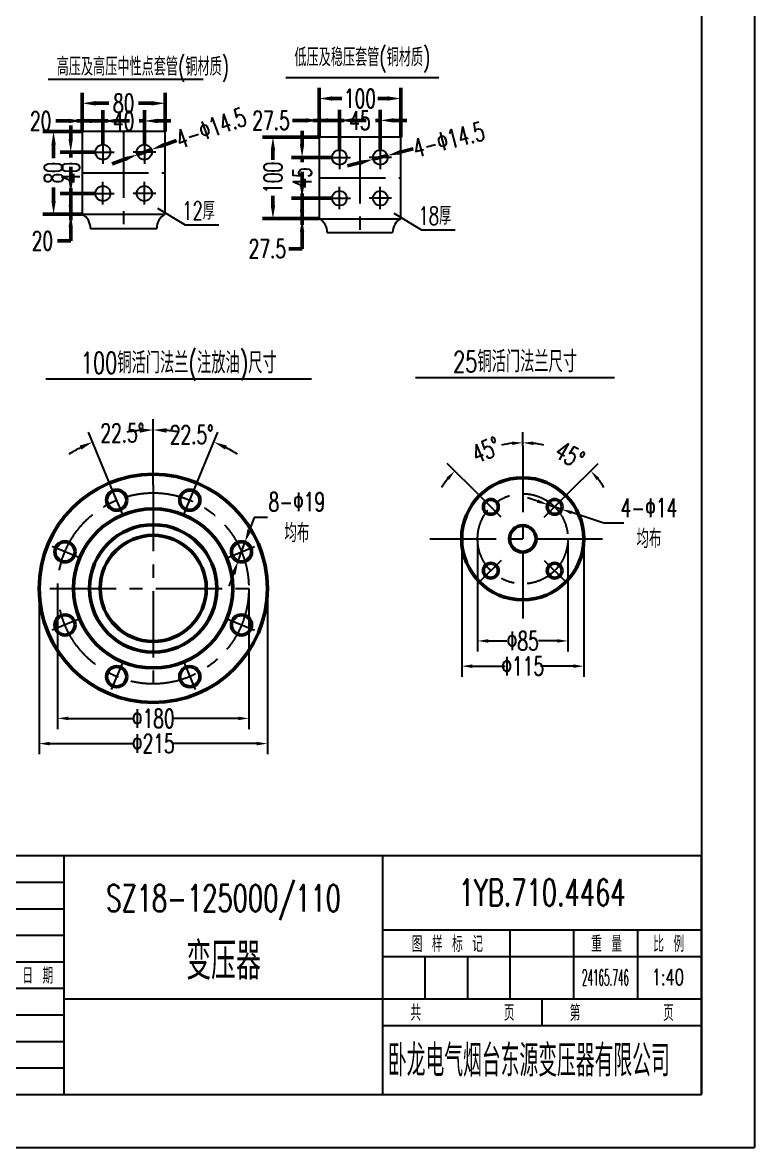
# Model space of a CAD drawing. Header units: millimetres. Extents: x -1000 to 22760, y -400 to 16400.
# Drawn here: x 17245 to 22760, y -400 to 8079 of the extents above; entities that cross this region are included whole.
import ezdxf
from ezdxf.enums import TextEntityAlignment as Align

# ---------------------------------------------------------------- set-up
doc = ezdxf.new("R2010")
doc.units = ezdxf.units.MM
doc.header["$LTSCALE"] = 400
doc.linetypes.add('CENTER', pattern=[2, 1.25, -0.25, 0.25, -0.25])
for name, color, linetype, lineweight in [('0粗实线层', 7, 'Continuous', 50), ('2中心线层', 1, 'CENTER', 25), ('5文字层', 6, 'Continuous', 25), ('6标注层', 3, 'Continuous', 25), ('tablist', 3, 'Continuous', 25)]:
    doc.layers.add(name, color=color, linetype=linetype, lineweight=lineweight)
doc.layers.add('图框层', color=7, linetype='Continuous')
doc.styles.add('PC_TEXTSTYLE', font='txt.shx', dxfattribs={"width": 0.67, "bigfont": 'hztxt.shx'})
doc.styles.get("Standard").update_dxf_attribs({"font": 'txt.shx', "width": 0.67, "bigfont": 'hztxt.shx'})
doc.styles.add('TH_GBDIM', font='txt.shx', dxfattribs={"width": 0.67, "bigfont": 'hztxt.shx'})
doc.dimstyles.new('TH_GBDIM', dxfattribs={"dimscale": 40, "dimtxt": 3.5, "dimasz": 2.5, "dimexe": 2, "dimexo": 0, "dimgap": 1.5, "dimtad": 0, "dimtoh": 1, "dimdec": 1, "dimdsep": 46, "dimtxsty": 'TH_GBDIM', "dimcen": 2.5, "dimclrd": 3, "dimclre": 3, "dimclrt": 6, "dimadec": 0, "dimazin": 2, "dimtfac": 0.714286, "dimtdec": 1, "dimtmove": 0, "dimatfit": 3, "dimfxl": 0, "dimtzin": 0, "dimlwd": -1, "dimlwe": -1, "dimarcsym": 0})

# ---------------------------------------------------------------- blocks, each defined once
blk = doc.blocks.new('*D141')
at = {"layer": '0粗实线层', "color": 3}
for p, q in [((17695.1, 7258.2), (17695.1, 7550.2)), ((18319.1, 7258.2), (18319.1, 7550.2)), ((17795.1, 7470.2), (17896.2, 7470.2)), ((18219.1, 7470.2), (18119.4, 7470.2))]:
    blk.add_line(p, q, dxfattribs=at)
for points in [[(17795.1, 7486.8), (17795.1, 7453.5), (17695.1, 7470.2)], [(18219.1, 7486.8), (18219.1, 7453.5), (18319.1, 7470.2)]]:
    blk.add_solid(points, dxfattribs=at)
at = {"layer": 'Defpoints', "color": 0}
for p in [(18319.1, 7470.2), (17695.1, 7258.2), (18319.1, 7258.2)]:
    blk.add_point(p, dxfattribs=at)
at = {"layer": '0粗实线层', "color": 6, "insert": (18007.8, 7470.2), "char_height": 140, "attachment_point": 5, "style": 'TH_GBDIM'}
blk.add_mtext('80{}{}', dxfattribs=at)
blk = doc.blocks.new('*D142')
at = {"layer": '0粗实线层', "color": 3}
for p, q in [((17851.1, 7158.8), (17851.1, 7417.3)), ((18163.1, 7158.8), (18163.1, 7417.3)), ((17751.1, 7337.3), (17651.1, 7337.3)), ((17851.1, 7337.3), (17890.7, 7337.3)), ((18163.1, 7337.3), (18123.4, 7337.3)), ((18263.1, 7337.3), (18363.1, 7337.3))]:
    blk.add_line(p, q, dxfattribs=at)
for points in [[(17751.1, 7354), (17751.1, 7320.7), (17851.1, 7337.3)], [(18263.1, 7354), (18263.1, 7320.7), (18163.1, 7337.3)]]:
    blk.add_solid(points, dxfattribs=at)
at = {"layer": 'Defpoints', "color": 0}
for p in [(18163.1, 7337.3), (17851.1, 7158.8), (18163.1, 7158.8)]:
    blk.add_point(p, dxfattribs=at)
at = {"layer": '0粗实线层', "color": 6, "insert": (18007.1, 7337.3), "char_height": 140, "attachment_point": 5, "style": 'TH_GBDIM'}
blk.add_mtext('40{}{}', dxfattribs=at)
blk = doc.blocks.new('*D140')
at = {"layer": '0粗实线层', "color": 3}
for p, q in [((17695.1, 7258.2), (17695.1, 7417.3)), ((17851.1, 7158.8), (17851.1, 7417.3)), ((17595.1, 7337.3), (17495.1, 7337.3)), ((17851.1, 7337.3), (17695.1, 7337.3)), ((17951.1, 7337.3), (18051.1, 7337.3))]:
    blk.add_line(p, q, dxfattribs=at)
for points in [[(17595.1, 7354), (17595.1, 7320.7), (17695.1, 7337.3)], [(17951.1, 7354), (17951.1, 7320.7), (17851.1, 7337.3)]]:
    blk.add_solid(points, dxfattribs=at)
at = {"layer": 'Defpoints', "color": 0}
for p in [(17695.1, 7337.3), (17695.1, 7258.2), (17851.1, 7158.8)]:
    blk.add_point(p, dxfattribs=at)
at = {"layer": '0粗实线层', "color": 6, "insert": (17382.2, 7337.3), "char_height": 140, "attachment_point": 5, "style": 'TH_GBDIM'}
blk.add_mtext('20{}{}', dxfattribs=at)
blk = doc.blocks.new('*D143')
at = {"layer": '0粗实线层', "color": 3}
for p, q in [((17696.5, 7258.2), (17399.1, 7258.2)), ((17479.1, 7158.2), (17479.1, 7057.8)), ((17479.1, 6734.2), (17479.1, 6834.6)), ((17696.5, 6634.2), (17399.1, 6634.2))]:
    blk.add_line(p, q, dxfattribs=at)
for points in [[(17462.5, 7158.2), (17495.8, 7158.2), (17479.1, 7258.2)], [(17462.5, 6734.2), (17495.8, 6734.2), (17479.1, 6634.2)]]:
    blk.add_solid(points, dxfattribs=at)
at = {"layer": 'Defpoints', "color": 0}
for p in [(17479.1, 7258.2), (17696.5, 7258.2), (17696.5, 6634.2)]:
    blk.add_point(p, dxfattribs=at)
at = {"layer": '0粗实线层', "color": 6, "insert": (17479.1, 6946.2), "char_height": 140, "attachment_point": 5, "rotation": 90, "style": 'TH_GBDIM'}
blk.add_mtext('80{}{}', dxfattribs=at)
blk = doc.blocks.new('*D144')
at = {"layer": '0粗实线层', "color": 3}
for p, q in [((17608.1, 7202.2), (17608.1, 7302.2)), ((17794.5, 7102.2), (17528.1, 7102.2)), ((17608.1, 7102.2), (17608.1, 7062.5)), ((17794.5, 6790.2), (17528.1, 6790.2)), ((17608.1, 6790.2), (17608.1, 6829.9)), ((17608.1, 6690.2), (17608.1, 6590.2))]:
    blk.add_line(p, q, dxfattribs=at)
for points in [[(17591.4, 7202.2), (17624.8, 7202.2), (17608.1, 7102.2)], [(17591.4, 6690.2), (17624.8, 6690.2), (17608.1, 6790.2)]]:
    blk.add_solid(points, dxfattribs=at)
at = {"layer": 'Defpoints', "color": 0}
for p in [(17794.5, 7102.2), (17608.1, 6790.2), (17794.5, 6790.2)]:
    blk.add_point(p, dxfattribs=at)
at = {"layer": '0粗实线层', "color": 6, "insert": (17608.1, 6946.2), "char_height": 140, "attachment_point": 5, "rotation": 90, "style": 'TH_GBDIM'}
blk.add_mtext('40{}{}', dxfattribs=at)
blk = doc.blocks.new('*D145')
at = {"layer": '0粗实线层', "color": 3}
for p, q in [((17608.1, 6890.2), (17608.1, 6990.2)), ((17794.5, 6790.2), (17528.1, 6790.2)), ((17608.1, 6790.2), (17608.1, 6634.2)), ((17696.5, 6634.2), (17528.1, 6634.2)), ((17608.1, 6534.2), (17608.1, 6434.2)), ((17608.1, 6434.2), (17508.1, 6434.2))]:
    blk.add_line(p, q, dxfattribs=at)
for points in [[(17591.4, 6890.2), (17624.8, 6890.2), (17608.1, 6790.2)], [(17591.4, 6534.2), (17624.8, 6534.2), (17608.1, 6634.2)]]:
    blk.add_solid(points, dxfattribs=at)
at = {"layer": 'Defpoints', "color": 0}
for p in [(17794.5, 6790.2), (17608.1, 6634.2), (17696.5, 6634.2)]:
    blk.add_point(p, dxfattribs=at)
at = {"layer": '0粗实线层', "color": 6, "insert": (17395.3, 6434.2), "char_height": 140, "attachment_point": 5, "style": 'TH_GBDIM'}
blk.add_mtext('20{}{}', dxfattribs=at)
blk = doc.blocks.new('*D146')
at = {"layer": '0粗实线层', "color": 3}
for p, q in [((18404.3, 7189.5), (18310.3, 7155.5)), ((18015.8, 7049), (17921.8, 7015)), ((18109.9, 7083), (18216.2, 7121.4))]:
    blk.add_line(p, q, dxfattribs=at)
for points in [[(18304.6, 7171.1), (18315.9, 7139.8), (18216.2, 7121.4)], [(18010.2, 7064.6), (18021.5, 7033.3), (18109.9, 7083)]]:
    blk.add_solid(points, dxfattribs=at)
at = {"layer": 'Defpoints', "color": 0}
for p in [(18109.9, 7083), (18216.2, 7121.4)]:
    blk.add_point(p, dxfattribs=at)
at = {"layer": '0粗实线层', "color": 6, "insert": (18664.8, 7283.7), "char_height": 140, "attachment_point": 5, "rotation": 19.88309, "style": 'TH_GBDIM'}
blk.add_mtext('4-Φ14.5{}{}', dxfattribs=at)
blk = doc.blocks.new('*D148')
at = {"layer": '0粗实线层', "color": 3}
for p, q in [((19479.4, 7215.8), (19479.4, 7586.3)), ((20094.6, 7215.8), (20094.6, 7586.3)), ((19579.4, 7506.3), (19651.9, 7506.3)), ((19994.6, 7506.3), (19922, 7506.3))]:
    blk.add_line(p, q, dxfattribs=at)
for points in [[(19579.4, 7522.9), (19579.4, 7489.6), (19479.4, 7506.3)], [(19994.6, 7522.9), (19994.6, 7489.6), (20094.6, 7506.3)]]:
    blk.add_solid(points, dxfattribs=at)
at = {"layer": 'Defpoints', "color": 0}
for p in [(20094.6, 7506.3), (19479.4, 7215.8), (20094.6, 7215.8)]:
    blk.add_point(p, dxfattribs=at)
at = {"layer": '0粗实线层', "color": 6, "insert": (19787, 7506.3), "char_height": 140, "attachment_point": 5, "style": 'TH_GBDIM'}
blk.add_mtext('100{}{}', dxfattribs=at)
blk = doc.blocks.new('*D149')
at = {"layer": '0粗实线层', "color": 3}
for p, q in [((19633.2, 7117.8), (19633.2, 7421.4)), ((19940.8, 7117.8), (19940.8, 7421.4)), ((19533.2, 7341.4), (19433.2, 7341.4)), ((19633.2, 7341.4), (19668.7, 7341.4)), ((19940.8, 7341.4), (19905.2, 7341.4)), ((20040.8, 7341.4), (20140.8, 7341.4))]:
    blk.add_line(p, q, dxfattribs=at)
for points in [[(19533.2, 7358.1), (19533.2, 7324.7), (19633.2, 7341.4)], [(20040.8, 7358.1), (20040.8, 7324.7), (19940.8, 7341.4)]]:
    blk.add_solid(points, dxfattribs=at)
at = {"layer": 'Defpoints', "color": 0}
for p in [(19940.8, 7341.4), (19633.2, 7117.8), (19940.8, 7117.8)]:
    blk.add_point(p, dxfattribs=at)
at = {"layer": '0粗实线层', "color": 6, "insert": (19787, 7341.4), "char_height": 140, "attachment_point": 5, "style": 'TH_GBDIM'}
blk.add_mtext('45{}{}', dxfattribs=at)
blk = doc.blocks.new('*D147')
at = {"layer": '0粗实线层', "color": 3}
for p, q in [((19479.4, 7215.8), (19479.4, 7421.4)), ((19633.2, 7117.8), (19633.2, 7421.4)), ((19379.4, 7341.4), (19279.4, 7341.4)), ((19633.2, 7341.4), (19479.4, 7341.4)), ((19733.2, 7341.4), (19833.2, 7341.4))]:
    blk.add_line(p, q, dxfattribs=at)
for points in [[(19379.4, 7358.1), (19379.4, 7324.7), (19479.4, 7341.4)], [(19733.2, 7358.1), (19733.2, 7324.7), (19633.2, 7341.4)]]:
    blk.add_solid(points, dxfattribs=at)
at = {"layer": 'Defpoints', "color": 0}
for p in [(19479.4, 7341.4), (19479.4, 7215.8), (19633.2, 7117.8)]:
    blk.add_point(p, dxfattribs=at)
at = {"layer": '0粗实线层', "color": 6, "insert": (19117.8, 7341.4), "char_height": 140, "attachment_point": 5, "style": 'TH_GBDIM'}
blk.add_mtext('27.5{}{}', dxfattribs=at)
blk = doc.blocks.new('*D150')
at = {"layer": '0粗实线层', "color": 3}
for p, q in [((19480.8, 7215.8), (19052.1, 7215.8)), ((19132.1, 7115.8), (19132.1, 7043.3)), ((19132.1, 6700.7), (19132.1, 6773.2)), ((19480.8, 6600.7), (19052.1, 6600.7))]:
    blk.add_line(p, q, dxfattribs=at)
for points in [[(19115.4, 7115.8), (19148.8, 7115.8), (19132.1, 7215.8)], [(19115.4, 6700.7), (19148.8, 6700.7), (19132.1, 6600.7)]]:
    blk.add_solid(points, dxfattribs=at)
at = {"layer": 'Defpoints', "color": 0}
for p in [(19132.1, 7215.8), (19480.8, 7215.8), (19480.8, 6600.7)]:
    blk.add_point(p, dxfattribs=at)
at = {"layer": '0粗实线层', "color": 6, "insert": (19132.1, 6908.3), "char_height": 140, "attachment_point": 5, "rotation": 90, "style": 'TH_GBDIM'}
blk.add_mtext('100{}{}', dxfattribs=at)
blk = doc.blocks.new('*D151')
at = {"layer": '0粗实线层', "color": 3}
for p, q in [((19351.3, 7162.1), (19351.3, 7262.1)), ((19577.4, 7062.1), (19271.3, 7062.1)), ((19351.3, 7062.1), (19351.3, 7026.5)), ((19351.3, 6754.5), (19351.3, 6790)), ((19577.4, 6754.5), (19271.3, 6754.5)), ((19351.3, 6654.5), (19351.3, 6554.5))]:
    blk.add_line(p, q, dxfattribs=at)
for points in [[(19334.6, 7162.1), (19367.9, 7162.1), (19351.3, 7062.1)], [(19334.6, 6654.5), (19367.9, 6654.5), (19351.3, 6754.5)]]:
    blk.add_solid(points, dxfattribs=at)
at = {"layer": 'Defpoints', "color": 0}
for p in [(19577.4, 7062.1), (19351.3, 6754.5), (19577.4, 6754.5)]:
    blk.add_point(p, dxfattribs=at)
at = {"layer": '0粗实线层', "color": 6, "insert": (19351.3, 6908.3), "char_height": 140, "attachment_point": 5, "rotation": 90, "style": 'TH_GBDIM'}
blk.add_mtext('45{}{}', dxfattribs=at)
blk = doc.blocks.new('*D152')
at = {"layer": '0粗实线层', "color": 3}
for p, q in [((19351.3, 6854.5), (19351.3, 6954.5)), ((19577.4, 6754.5), (19271.3, 6754.5)), ((19351.3, 6754.5), (19351.3, 6600.7)), ((19480.8, 6600.7), (19271.3, 6600.7)), ((19351.3, 6500.7), (19351.3, 6374.3)), ((19351.3, 6374.3), (19251.3, 6374.3))]:
    blk.add_line(p, q, dxfattribs=at)
for points in [[(19334.6, 6854.5), (19367.9, 6854.5), (19351.3, 6754.5)], [(19334.6, 6500.7), (19367.9, 6500.7), (19351.3, 6600.7)]]:
    blk.add_solid(points, dxfattribs=at)
at = {"layer": 'Defpoints', "color": 0}
for p in [(19577.4, 6754.5), (19351.3, 6600.7), (19480.8, 6600.7)]:
    blk.add_point(p, dxfattribs=at)
at = {"layer": '0粗实线层', "color": 6, "insert": (19089.7, 6374.3), "char_height": 140, "attachment_point": 5, "style": 'TH_GBDIM'}
blk.add_mtext('27.5{}{}', dxfattribs=at)
blk = doc.blocks.new('*D153')
at = {"layer": '0粗实线层', "color": 3}
for p, q in [((20188.3, 7126.4), (20091.5, 7101.3)), ((19886.8, 7048), (19994.7, 7076.1)), ((19790, 7022.9), (19693.2, 6997.7))]:
    blk.add_line(p, q, dxfattribs=at)
for points in [[(19785.8, 7039), (19794.2, 7006.7), (19886.8, 7048)], [(20087.3, 7117.4), (20095.7, 7085.1), (19994.7, 7076.1)]]:
    blk.add_solid(points, dxfattribs=at)
at = {"layer": 'Defpoints', "color": 0}
for p in [(19886.8, 7048), (19994.7, 7076.1)]:
    blk.add_point(p, dxfattribs=at)
at = {"layer": '0粗实线层', "color": 6, "insert": (20456.4, 7196.2), "char_height": 140, "attachment_point": 5, "rotation": 14.58002, "style": 'TH_GBDIM'}
blk.add_mtext('4-Φ14.5{}{}', dxfattribs=at)
blk = doc.blocks.new('PC_TITLE_BLOCK')
for p, q in [((-180, 45), (0, 45)), ((-180, 0), (-180, 45)), ((-180, 0), (-180, 45)), ((-120, 0), (-120, 45)), ((-60, 0), (-60, 45)), ((0, 0), (0, 45)), ((-60, 31), (0, 31)), ((-36, 18), (-36, 31)), ((-24, 18), (-24, 31)), ((-12, 18), (-12, 31)), ((-60, 26), (0, 26)), ((-52, 18), (-52, 26)), ((-44, 18), (-44, 26)), ((-180, 25), (-120, 25)), ((-180, 20), (-120, 20)), ((-165, 0), (-165, 20)), ((-150, 0), (-150, 20)), ((-135, 0), (-135, 20)), ((-120, 18), (0, 18)), ((-30, 13), (-30, 18)), ((-60, 13), (0, 13)), ((-180, 0), (0, 0))]:
    blk.add_line(p, q)
at = {"layer": 'tablist'}
for p, q in [((-172, 20), (-172, 45)), ((-165, 20), (-165, 45)), ((-145, 20), (-145, 45)), ((-130, 20), (-130, 45)), ((-180, 40), (-120, 40)), ((-180, 35), (-120, 35)), ((-180, 30), (-120, 30)), ((-180, 15), (-120, 15)), ((-180, 10), (-120, 10)), ((-180, 5), (-120, 5))]:
    blk.add_line(p, q, dxfattribs=at)
at = {"layer": '5文字层', "style": 'PC_TEXTSTYLE', "width": 0.67}
for s, p in [(' 图 样 标 记 ', (-47.85, 28.5)), ('重 量 ', (-16.96, 28.5)), ('比 例 ', (-5.27, 28.5)), ('标记', (-176, 22.5)), ('处数', (-168.5, 22.5)), (' 更改文件号 ', (-155, 22.5)), (' 签  字 ', (-137.51, 22.37)), (' 日 期 ', (-125, 22.5)), (' 设   计 ', (-172.5, 17.5)), ('标准化', (-142.5, 17.5)), ('共        页', (-45, 15.5)), ('第        页', (-15, 15.5)), (' 校   对 ', (-172.4, 12.37)), (' 审   定 ', (-142.53, 12.68)), (' 审   核 ', (-172.5, 7.5)), ('工   艺', (-172.5, 2.5)), (' 日  期 ', (-142.5, 2.5))]:
    blk.add_text(s, height=3, dxfattribs=at).set_placement(p, align=Align.MIDDLE)
at = {"layer": '5文字层', "style": 'PC_TEXTSTYLE', "width": 0.59}
blk.add_text('卧龙电气烟台东源变压器有限公司', height=6, dxfattribs=at).set_placement((-59.05, 3.37))
at = {"layer": '5文字层', "style": 'PC_TEXTSTYLE', "flags": 8}
for tag, height, width, p, p2 in [('图样代号', 5, 2.728421, (-60, 35.53), (0, 35.53)), ('产品型号', 5, 2.435539, (-116.78, 34.48), (-63.22, 34.48)), ('图样名称', 7, 1.728753, (-116.78, 21.63), (-63.22, 21.63)), ('标记', 3, 1.111132, (-59.64, 20.48), (-52.41, 20.48)), ('重量', 3, 1.344696, (-22.5, 20.51), (-13.65, 20.51)), ('比例', 3, 1.315752, (-10.53, 20.62), (-2.09, 20.62)), ('设计', 3, 1.933057, (-163.77, 15.96), (-151.09, 15.96)), ('标准化', 3, 1.279083, (-133.59, 16.11), (-120.98, 16.11)), ('共几页', 3, 0.59737, (-48.16, 13.91), (-42.35, 13.91)), ('第几页', 3, 0.636296, (-18.19, 13.91), (-12.01, 13.91)), ('校对', 3, 1.90084, (-163.77, 10.99), (-151.09, 10.99)), ('审定', 3, 1.919656, (-133.8, 11.12), (-121.11, 11.12)), ('审核', 3, 1.94076, (-163.87, 5.89), (-151.09, 5.89)), ('工艺', 3, 1.999826, (-163.87, 0.92), (-151.09, 0.92)), ('日期', 3, 1.986335, (-134.08, 0.92), (-121.11, 0.92))]:
    blk.add_attdef(tag, text='', height=height, dxfattribs=dict(at, width=width)).set_placement(p, p2, align=Align.FIT)
at = {"layer": '5文字层', "style": 'PC_TEXTSTYLE', "width": 2.514026, "flags": 8}
blk.add_attdef('材料标记', text='', height=5, rotation=0.4655, dxfattribs=at).set_placement((-117.65, 6.59), (-62.48, 7.04), align=Align.FIT)
blk = doc.blocks.new('*D209')
at = {"color": 3}
for p, q in [((12993.4, 3720.3), (12993.4, 3163.7)), ((12293.5, 3504.7), (12293.5, 3163.7)), ((12393.5, 3243.7), (12499, 3243.7)), ((12893.4, 3243.7), (12787.9, 3243.7))]:
    blk.add_line(p, q, dxfattribs=at)
for points in [[(12393.5, 3260.3), (12393.5, 3227), (12293.5, 3243.7)], [(12893.4, 3260.3), (12893.4, 3227), (12993.4, 3243.7)]]:
    blk.add_solid(points, dxfattribs=at)
at = {"layer": '6标注层', "color": 3}
for p, q in [((18989.8, 4348.9), (18955.5, 4254.9)), ((19089.8, 4348.9), (18989.8, 4348.9)), ((18869.1, 4018.2), (18921.2, 4161)), ((18834.8, 3924.3), (18800.5, 3830.3))]:
    blk.add_line(p, q, dxfattribs=at)
for points in [[(18939.9, 4260.6), (18971.2, 4249.2), (18921.2, 4161)], [(18819.1, 3930), (18850.5, 3918.6), (18869.1, 4018.2)]]:
    blk.add_solid(points, dxfattribs=at)
at = {"layer": 'Defpoints', "color": 0}
for p in [(18921.2, 4161), (18869.1, 4018.2), (12993.4, 3720.3), (12293.5, 3504.7), (12993.4, 3243.7)]:
    blk.add_point(p, dxfattribs=at)
at = {"color": 6, "insert": (12643.5, 3243.7), "char_height": 140, "attachment_point": 5, "style": 'TH_GBDIM'}
blk.add_mtext('700', dxfattribs=at)
at = {"layer": '6标注层', "color": 6, "insert": (19311.9, 4348.9), "char_height": 140, "attachment_point": 5, "style": 'TH_GBDIM'}
blk.add_mtext('8-Φ19\\P均布', dxfattribs=at)
blk = doc.blocks.new('*D205')
at = {"layer": '6标注层', "color": 3}
for p, q in [((17370, 3814.1), (17370, 2564.1)), ((19090, 3814.1), (19090, 2564.1)), ((17450, 2644.1), (18087.9, 2644.1)), ((19010, 2644.1), (18372.1, 2644.1))]:
    blk.add_line(p, q, dxfattribs=at)
for points in [[(17450, 2657.4), (17450, 2630.7), (17370, 2644.1)], [(19010, 2657.4), (19010, 2630.7), (19090, 2644.1)]]:
    blk.add_solid(points, dxfattribs=at)
at = {"layer": 'Defpoints', "color": 0}
for p in [(17370, 3814.1), (19090, 3814.1), (19090, 2644.1)]:
    blk.add_point(p, dxfattribs=at)
at = {"layer": '6标注层', "color": 6, "insert": (18230, 2644.1), "char_height": 140, "attachment_point": 5}
blk.add_mtext('Φ215{}{}', dxfattribs=at)
blk = doc.blocks.new('*D206')
at = {"layer": '6标注层', "color": 3}
for p, q in [((17510, 3814.1), (17510, 2754.1)), ((18950, 3814.1), (18950, 2754.1)), ((17590, 2834.1), (18089.8, 2834.1)), ((18870, 2834.1), (18370.2, 2834.1))]:
    blk.add_line(p, q, dxfattribs=at)
for points in [[(17590, 2847.4), (17590, 2820.7), (17510, 2834.1)], [(18870, 2847.4), (18870, 2820.7), (18950, 2834.1)]]:
    blk.add_solid(points, dxfattribs=at)
at = {"layer": 'Defpoints', "color": 0}
for p in [(17510, 3814.1), (18950, 3814.1), (18950, 2834.1)]:
    blk.add_point(p, dxfattribs=at)
at = {"layer": '6标注层', "color": 6, "insert": (18230, 2834.1), "char_height": 140, "attachment_point": 5}
blk.add_mtext('Φ180{}{}', dxfattribs=at)
blk = doc.blocks.new('*D214')
at = {"layer": '6标注层', "color": 3}
for p, q in [((20553.9, 4188), (20553.9, 3148)), ((21473.9, 4188), (21473.9, 3148)), ((20633.9, 3228), (20881.2, 3228)), ((21393.9, 3228), (21146.6, 3228))]:
    blk.add_line(p, q, dxfattribs=at)
for points in [[(20633.9, 3241.4), (20633.9, 3214.7), (20553.9, 3228)], [(21393.9, 3241.4), (21393.9, 3214.7), (21473.9, 3228)]]:
    blk.add_solid(points, dxfattribs=at)
at = {"layer": 'Defpoints', "color": 0}
for p in [(20553.9, 4188), (21473.9, 4188), (21473.9, 3228)]:
    blk.add_point(p, dxfattribs=at)
at = {"layer": '6标注层', "color": 6, "insert": (21013.9, 3228), "char_height": 140, "attachment_point": 5}
blk.add_mtext('Φ115{}{}', dxfattribs=at)
blk = doc.blocks.new('*D215')
at = {"layer": '6标注层', "color": 3}
for p, q in [((20673.9, 4188), (20673.9, 3338)), ((21353.9, 4188), (21353.9, 3338)), ((20753.9, 3418), (20895.3, 3418)), ((21273.9, 3418), (21132.6, 3418))]:
    blk.add_line(p, q, dxfattribs=at)
for points in [[(20753.9, 3431.4), (20753.9, 3404.7), (20673.9, 3418)], [(21273.9, 3431.4), (21273.9, 3404.7), (21353.9, 3418)]]:
    blk.add_solid(points, dxfattribs=at)
at = {"layer": 'Defpoints', "color": 0}
for p in [(20673.9, 4188), (21353.9, 4188), (21353.9, 3418)]:
    blk.add_point(p, dxfattribs=at)
at = {"layer": '6标注层', "color": 6, "insert": (21013.9, 3418), "char_height": 140, "attachment_point": 5}
blk.add_mtext('Φ85{}{}', dxfattribs=at)
blk = doc.blocks.new('*D216')
at = {"layer": '6标注层', "color": 3}
for p, q in [((21125.4, 4471.6), (21049.5, 4497)), ((21201.2, 4446.2), (21307.4, 4410.7)), ((21623.9, 4304.7), (21383.3, 4385.3)), ((21776, 4304.7), (21623.9, 4304.7))]:
    blk.add_line(p, q, dxfattribs=at)
for points in [[(21129.6, 4484.3), (21121.1, 4459), (21201.2, 4446.2)], [(21387.5, 4397.9), (21379.1, 4372.6), (21307.4, 4410.7)]]:
    blk.add_solid(points, dxfattribs=at)
at = {"layer": 'Defpoints', "color": 0}
for p in [(21201.2, 4446.2), (21307.4, 4410.7)]:
    blk.add_point(p, dxfattribs=at)
at = {"layer": '6标注层', "color": 6, "insert": (21964.2, 4304.7), "char_height": 140, "attachment_point": 5}
blk.add_mtext('4-Φ14\\P均布', dxfattribs=at)

msp = doc.modelspace()

# ---------------------------------------------------------------- linework, layer by layer
for p, q in [((17695.06, 7258.213), (17695.06, 6634.213)), ((18319.06, 7258.213), (17695.06, 7258.213)), ((18319.06, 6634.213), (18319.06, 7258.213)), ((19479.391, 7215.85), (19479.391, 6600.69)), ((20094.551, 7215.85), (19479.391, 7215.85)), ((20094.551, 6600.69), (20094.551, 7215.85)), ((17695.06, 6634.213), (18319.06, 6634.213)), ((19479.391, 6600.69), (20094.551, 6600.69)), ((17757.505, 6527.256), (18256.615, 6527.256)), ((19540.952, 6495.248), (20032.991, 6495.248))]:
    msp.add_line(p, q)
at = {"color": 3}
for p, q in [((18262.038, 6679.548), (18470.084, 6554.849)), ((20041.949, 6641.604), (20249.996, 6516.905)), ((18470.084, 6554.849), (18724.363, 6554.849)), ((20249.996, 6516.905), (20504.275, 6516.905))]:
    msp.add_line(p, q, dxfattribs=at)
for centre, radius in [((17851.06, 7102.213), 56.55), ((18163.06, 7102.213), 56.55), ((19633.181, 7062.06), 55.749), ((19940.761, 7062.06), 55.749), ((17851.06, 6790.213), 56.55), ((18163.06, 6790.213), 56.55), ((19633.181, 6754.48), 55.749), ((19940.761, 6754.48), 55.749)]:
    msp.add_circle(centre, radius)
for centre, radius, start, end in [((17633.202, 6527.256), 124.303, 0, 59.3680975), ((18380.918, 6527.256), 124.303, 120.6319025, 180), ((19418.41, 6495.248), 122.542, 0, 59.3680975), ((20155.533, 6495.248), 122.542, 120.6319025, 180)]:
    msp.add_arc(centre, radius, start, end)
at = {"layer": '0粗实线层'}
for centre, radius in [((18229.968, 3814.063), 860), ((21013.929, 4188.035), 460), ((17954.436, 4479.256), 76), ((18505.5, 4479.256), 76), ((18229.968, 3814.063), 600), ((20773.513, 4428.451), 56), ((21254.345, 4428.451), 56), ((18229.968, 3814.063), 480), ((21013.929, 4188.035), 100), ((17564.774, 4089.595), 76), ((18229.968, 3814.063), 400), ((18895.161, 4089.595), 76), ((20773.513, 3947.618), 56), ((21254.345, 3947.618), 56), ((17564.774, 3538.531), 76), ((18895.161, 3538.531), 76), ((17954.436, 3148.87), 76), ((18505.5, 3148.87), 76)]:
    msp.add_circle(centre, radius, dxfattribs=at)
at = {"layer": '2中心线层'}
for p, q in [((18007.06, 7258.213), (18007.06, 6527.256)), ((19786.971, 7215.85), (19786.971, 6495.248)), ((17851.06, 7185.953), (17851.06, 7013.856)), ((18163.06, 7185.953), (18163.06, 7013.856)), ((19633.181, 7144.613), (19633.181, 6974.955)), ((19940.761, 7144.613), (19940.761, 6974.955)), ((17764.752, 7102.213), (17936.374, 7102.213)), ((18249.368, 7102.213), (18077.746, 7102.213)), ((19548.096, 7062.06), (19717.287, 7062.06)), ((20025.847, 7062.06), (19856.656, 7062.06)), ((17695.06, 6946.213), (18319.06, 6946.213)), ((17851.06, 6706.474), (17851.06, 6878.571)), ((18163.06, 6706.474), (18163.06, 6878.571)), ((19479.391, 6908.27), (20094.551, 6908.27)), ((17764.752, 6790.213), (17936.374, 6790.213)), ((18249.368, 6790.213), (18077.746, 6790.213)), ((19633.181, 6671.927), (19633.181, 6841.585)), ((19940.761, 6671.927), (19940.761, 6841.585)), ((19548.096, 6754.48), (19717.287, 6754.48)), ((20025.847, 6754.48), (19856.656, 6754.48)), ((21013.929, 4888.035), (21013.929, 3488.035)), ((18229.968, 4594.063), (18229.968, 3034.063)), ((18004.917, 4357.383), (17914.254, 4576.264)), ((18455.018, 4357.383), (18545.682, 4576.264)), ((20851.294, 4350.669), (20688.66, 4513.304)), ((21176.564, 4350.669), (21339.198, 4513.304)), ((20313.929, 4188.035), (21713.929, 4188.035)), ((17686.648, 4039.113), (17467.767, 4129.777)), ((18773.288, 4039.113), (18992.168, 4129.777)), ((20851.294, 4025.4), (20688.66, 3862.765)), ((21176.564, 4025.4), (21339.198, 3862.765)), ((17449.968, 3814.063), (19009.968, 3814.063)), ((17686.648, 3589.012), (17467.767, 3498.349)), ((18773.288, 3589.012), (18992.168, 3498.349)), ((18004.917, 3270.743), (17914.254, 3051.862)), ((18455.018, 3270.743), (18545.682, 3051.862))]:
    msp.add_line(p, q, dxfattribs=at)
for centre, radius in [((18229.968, 3814.063), 720), ((21013.929, 4188.035), 340)]:
    msp.add_circle(centre, radius, dxfattribs=at)
at = {"layer": '6标注层'}
msp.add_line((17438.975, 7651.05), (18606.856, 7651.05), dxfattribs=at)
at = {"layer": '6标注层', "color": 3}
for p, q in [((18229.968, 4594.063), (18229.968, 5088.425)), ((18229.968, 4594.063), (18229.968, 5088.425)), ((17914.254, 4576.264), (17742.291, 4991.42)), ((18545.682, 4576.264), (18717.645, 4991.42)), ((21013.929, 4888.035), (21013.929, 4991.961)), ((21013.929, 4888.035), (21013.929, 4991.769)), ((20688.66, 4513.304), (20445.603, 4756.361)), ((21339.198, 4513.304), (21582.391, 4756.496))]:
    msp.add_line(p, q, dxfattribs=at)
for centre, radius, start, end in [((18229.968, 3814.063), 1194.362, 94.7985904, 99.5971808), ((18229.968, 3814.063), 1194.362, 80.4028192, 85.2014096), ((18229.968, 3814.063), 1194.362, 117.2985904, 122.0971808), ((18229.968, 3814.063), 1194.362, 57.9028192, 62.7014096), ((21013.929, 4188.035), 723.927, 96.3348943, 102.6697887), ((21013.929, 4188.035), 723.735, 77.3268523, 83.6634262), ((21013.929, 4188.035), 723.735, 141.3365738, 147.6731477), ((21013.929, 4188.035), 723.927, 32.3302113, 38.6651057)]:
    msp.add_arc(centre, radius, start, end, dxfattribs=at)
for points in [[(18129.358, 5020.89), (18130.753, 4987.586), (18229.968, 5008.425)], [(18329.182, 4987.586), (18330.578, 5020.89), (18229.968, 5008.425)], [(20933.314, 4920.854), (20934.788, 4894.228), (21013.929, 4911.961)], [(21093.07, 4894.035), (21094.544, 4920.661), (21013.929, 4911.769)], [(17675.183, 4890.524), (17689.217, 4860.289), (17772.905, 4917.509)], [(18770.718, 4860.289), (18784.752, 4890.524), (18687.03, 4917.509)], [(20438.881, 4649.076), (20458.75, 4631.291), (20502.171, 4699.792)], [(21569.244, 4631.427), (21589.113, 4649.213), (21525.822, 4699.928)]]:
    msp.add_solid(points, dxfattribs=at)
at = {"layer": 'tablist'}
for p, q in [((22760, 16400), (22760, -400)), ((19229.069, 7663.924), (20382.494, 7663.924)), ((17422.095, 5394.063), (19422.095, 5394.063)), ((20205.817, 5403.099), (21705.817, 5403.099)), ((-1000, -400), (22760, -400))]:
    msp.add_line(p, q, dxfattribs=at)
at = {"layer": '图框层'}
for p in [(22360, 16000), (0, 0)]:
    msp.add_line(p, (22360, 0), dxfattribs=at)

# ---------------------------------------------------------------- block references
ref = msp.add_blockref('PC_TITLE_BLOCK', (22360, 0), dxfattribs=dict(at, xscale=40, yscale=40, zscale=40))
ref.add_attrib('比例', '1:40', dxfattribs={"layer": '5文字层', "height": 120, "style": 'PC_TEXTSTYLE', "width": 0.67}).set_placement((22107.603, 824.644), align=Align.CENTER)
ref.add_attrib('重量', '24165.746', dxfattribs={"layer": '5文字层', "height": 120, "style": 'PC_TEXTSTYLE', "width": 0.508804}).set_placement((21460.053, 820.471), (21814.156, 820.471), align=Align.FIT)
ref.add_attrib('产品型号', 'SZ18-125000/110', dxfattribs={"layer": '5文字层', "height": 200, "style": 'PC_TEXTSTYLE', "width": 0.67}).set_placement((18759.844, 1379.339), align=Align.CENTER)
ref.add_attrib('图样名称', '变压器', dxfattribs={"layer": '5文字层', "height": 280, "style": 'PC_TEXTSTYLE', "width": 0.67}).set_placement((18759.844, 865.237), align=Align.CENTER)
ref.add_attrib('图样代号', '1YB.710.4464', dxfattribs={"layer": '5文字层', "height": 200, "style": 'PC_TEXTSTYLE', "width": 0.67}).set_placement((21160, 1421.31), align=Align.CENTER)

# ---------------------------------------------------------------- texts
at = {"layer": '5文字层', "style": 'PC_TEXTSTYLE', "width": 0.67}
msp.add_text('高压及高压中性点套管(铜材质)', height=136.5, dxfattribs=at).set_placement((17502.656, 7678.142))
at = {"layer": '5文字层', "char_height": 136.5, "width": 1353.61496, "attachment_point": 2, "style": 'PC_TEXTSTYLE'}
for s, insert in [('低压及稳压套管(铜材质)', (19805.782, 7885.219)), ('12厚', (18571.309, 6729.075)), ('18厚', (20351.221, 6691.132))]:
    msp.add_mtext(s, dxfattribs=dict(at, insert=insert))
at = {"layer": '5文字层', "char_height": 160, "attachment_point": 2}
for s, insert, width in [('100铜活门法兰(注放油)尺寸', (18422.095, 5594.063), 2000), ('25铜活门法兰尺寸', (20955.817, 5603.099), 1500)]:
    msp.add_mtext(s, dxfattribs=dict(at, insert=insert, width=width))
at = {"layer": '6标注层', "color": 6, "char_height": 140, "attachment_point": 5}
for insert in [(17996.959, 4985.475), (18519.643, 4972.764)]:
    msp.add_mtext('22.5°', dxfattribs=dict(at, insert=insert))
for insert, rotation in [((20736.968, 4856.678), 22.5), ((21368.929, 4818.942), 330.6343564)]:
    msp.add_mtext('45°', dxfattribs=dict(at, insert=insert, rotation=rotation))

# ---------------------------------------------------------------- dimensions: what is measured, and where the dimension line sits
dim = msp.add_linear_dim(base=(12993.437, 3243.658), p1=(12293.479, 3504.675), p2=(12993.437, 3720.313), dimstyle='TH_GBDIM')
dim.commit()
dim.dimension.update_dxf_attribs({"geometry": '*D209', "text_midpoint": (12643.458, 3243.658)})
at = {"layer": '0粗实线层'}
for base, p1, p2, text, picture, middle in [((18319.06, 7470.163), (17695.06, 7258.213), (18319.06, 7258.213), '80{}{}', '*D141', (18007.798, 7470.163)), ((20094.551, 7506.267), (19479.391, 7215.85), (20094.551, 7215.85), '100{}{}', '*D148', (19786.971, 7506.267)), ((18163.06, 7337.348), (17851.06, 7158.763), (18163.06, 7158.763), '40{}{}', '*D142', (18007.06, 7337.348)), ((19940.761, 7341.397), (19633.181, 7117.809), (19940.761, 7117.809), '45{}{}', '*D149', (19786.971, 7341.397))]:
    dim = msp.add_linear_dim(base=base, p1=p1, p2=p2, text=text, dimstyle='TH_GBDIM', override={"dimgap": 1.5, "dimtad": 0, "dimjust": 0, "dimdec": 1, "dimlfac": 1, "dimse1": 0, "dimse2": 0, "dimsd1": 0, "dimsd2": 0}, dxfattribs=at)
    dim.commit()
    dim.dimension.update_dxf_attribs({"geometry": picture, "text_midpoint": middle, "dimtype": 160})
for p1, p2, picture, middle in [((18109.881, 7082.981), (18216.239, 7121.446), '*D146', (18664.805, 7283.675)), ((19886.808, 7048.026), (19994.715, 7076.094), '*D153', (20456.355, 7196.17))]:
    dim = msp.add_diameter_dim_2p(p1=p1, p2=p2, text='4-Φ14.5{}{}', dimstyle='TH_GBDIM', override={"dimgap": 1.5, "dimtad": 0, "dimjust": 0, "dimtih": 0, "dimtoh": 0, "dimdec": 1, "dimlfac": 1, "dimse1": 0, "dimse2": 0, "dimsd1": 0, "dimsd2": 0, "dimtix": 0, "dimtofl": 1, "dimatfit": 3}, dxfattribs=at)
    dim.commit()
    dim.dimension.update_dxf_attribs({"geometry": picture, "text_midpoint": middle})
for base, p1, p2, text, picture, middle in [((17695.06, 7337.348), (17851.06, 7158.763), (17695.06, 7258.213), '20{}{}', '*D140', (17382.242, 7337.348)), ((19479.391, 7341.397), (19633.181, 7117.809), (19479.391, 7215.85), '27.5{}{}', '*D147', (19117.768, 7341.397))]:
    dim = msp.add_linear_dim(base=base, p1=p1, p2=p2, text=text, dimstyle='TH_GBDIM', override={"dimgap": 1.5, "dimtad": 0, "dimjust": 0, "dimdec": 1, "dimlfac": 1, "dimse1": 0, "dimse2": 0, "dimsd1": 0, "dimsd2": 0}, dxfattribs=at)
    dim.commit()
    dim.dimension.update_dxf_attribs({"geometry": picture, "text_midpoint": middle})
for base, p1, p2, text, picture, middle in [((17608.115, 6790.213), (17794.51, 7102.213), (17794.51, 6790.213), '40{}{}', '*D144', (17608.115, 6946.213)), ((19351.282, 6754.48), (19577.432, 7062.06), (19577.432, 6754.48), '45{}{}', '*D151', (19351.282, 6908.27)), ((19351.282, 6600.69), (19577.432, 6754.48), (19480.847, 6600.69), '27.5{}{}', '*D152', (19089.659, 6374.26))]:
    dim = msp.add_linear_dim(base=base, p1=p1, p2=p2, angle=90, text=text, dimstyle='TH_GBDIM', override={"dimgap": 1.5, "dimtad": 0, "dimjust": 0, "dimdec": 1, "dimlfac": 1, "dimse1": 0, "dimse2": 0, "dimsd1": 0, "dimsd2": 0}, dxfattribs=at)
    dim.commit()
    dim.dimension.update_dxf_attribs({"geometry": picture, "text_midpoint": middle, "dimtype": 160})
for base, p1, p2, text, picture, middle in [((17479.118, 7258.213), (17696.537, 6634.213), (17696.537, 7258.213), '80{}{}', '*D143', (17479.118, 6946.213)), ((19132.095, 7215.85), (19480.847, 6600.69), (19480.847, 7215.85), '100{}{}', '*D150', (19132.095, 6908.27)), ((17608.115, 6634.213), (17794.51, 6790.213), (17696.537, 6634.213), '20{}{}', '*D145', (17395.297, 6434.213))]:
    dim = msp.add_linear_dim(base=base, p1=p1, p2=p2, angle=90, text=text, dimstyle='TH_GBDIM', override={"dimgap": 1.5, "dimtad": 0, "dimjust": 0, "dimdec": 1, "dimlfac": 1, "dimse1": 0, "dimse2": 0, "dimsd1": 0, "dimsd2": 0}, dxfattribs=at)
    dim.commit()
    dim.dimension.update_dxf_attribs({"geometry": picture, "text_midpoint": middle})
at = {"layer": '6标注层'}
dim = msp.add_diameter_dim_2p(p1=(18869.097, 4018.204), p2=(18921.225, 4160.986), text='8-Φ19\\P均布', dimstyle='TH_GBDIM', dxfattribs=at)
dim.commit()
dim.dimension.update_dxf_attribs({"geometry": '*D209', "text_midpoint": (19311.949, 4348.857)})
dim = msp.add_diameter_dim_2p(p1=(21201.243, 4446.231), p2=(21307.448, 4410.67), text='4-Φ14\\P均布', dimstyle='TH_GBDIM', override={"dimasz": 2, "dimgap": 0.5, "dimtad": 0, "dimjust": 0, "dimtih": 0, "dimtoh": 1, "dimdec": 2, "dimlfac": 1, "dimzin": 12, "dimtxsty": 'Standard', "dimse1": 0, "dimse2": 0, "dimsd1": 0, "dimsd2": 0, "dimadec": 2, "dimazin": 3, "dimtdec": 2, "dimtix": 0, "dimtofl": 1, "dimtmove": 0, "dimatfit": 3}, dxfattribs=at)
dim.commit()
dim.dimension.update_dxf_attribs({"geometry": '*D216', "text_midpoint": (21964.155, 4304.701), "dimtype": 163})
for base, p1, p2, text, picture, middle in [((21473.929, 3228.035), (20553.929, 4188.035), (21473.929, 4188.035), 'Φ115{}{}', '*D214', (21013.929, 3228.035)), ((21353.929, 3418.035), (20673.929, 4188.035), (21353.929, 4188.035), 'Φ85{}{}', '*D215', (21013.929, 3418.035))]:
    dim = msp.add_linear_dim(base=base, p1=p1, p2=p2, text=text, dimstyle='TH_GBDIM', override={"dimasz": 2, "dimgap": 0.5, "dimtad": 0, "dimjust": 0, "dimdec": 2, "dimlfac": 1, "dimzin": 12, "dimtxsty": 'Standard', "dimse1": 0, "dimse2": 0, "dimsd1": 0, "dimsd2": 0, "dimadec": 2, "dimazin": 3, "dimtdec": 2, "dimtmove": 0, "dimatfit": 3}, dxfattribs=at)
    dim.commit()
    dim.dimension.update_dxf_attribs({"geometry": picture, "text_midpoint": middle, "dimtype": 160})
for base, p1, p2, text, picture, middle in [((19089.968, 2644.063), (17369.968, 3814.063), (19089.968, 3814.063), 'Φ215{}{}', '*D205', (18229.968, 2644.063)), ((18949.968, 2834.063), (17509.968, 3814.063), (18949.968, 3814.063), 'Φ180{}{}', '*D206', (18229.968, 2834.063))]:
    dim = msp.add_linear_dim(base=base, p1=p1, p2=p2, text=text, dimstyle='TH_GBDIM', override={"dimasz": 2, "dimgap": 0.5, "dimtad": 0, "dimjust": 0, "dimdec": 2, "dimlfac": 1, "dimzin": 12, "dimtxsty": 'Standard', "dimse1": 0, "dimse2": 0, "dimsd1": 0, "dimsd2": 0, "dimadec": 2, "dimazin": 3, "dimtdec": 2, "dimtmove": 0, "dimatfit": 3}, dxfattribs=at)
    dim.commit()
    dim.dimension.update_dxf_attribs({"geometry": picture, "text_midpoint": middle})

doc.saveas('drawing.dxf')
